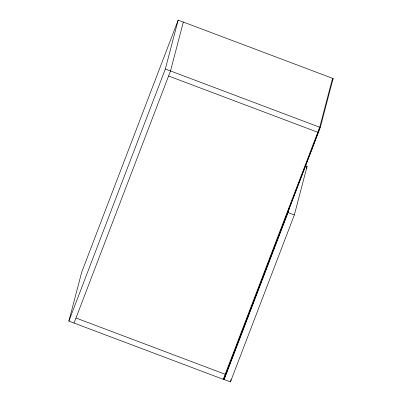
<?xml version="1.0" encoding="UTF-8"?>
<svg xmlns="http://www.w3.org/2000/svg" width="402" height="402" viewBox="0 0 402 402"><rect width="100%" height="100%" fill="white"/><g stroke="black" fill="none" stroke-linecap="round" stroke-linejoin="round"><path stroke-width="0.6" d="M68.878 321.097L81.706 272.189L178.171 20.1L333.122 78.536L320.293 127.449L223.829 379.538L68.878 321.097L165.343 69.008L178.171 20.1M183.337 22.05L170.503 70.958L74.043 323.047M223.829 379.538L224.623 376.518M305.384 165.654L307.108 166.302L294.344 214.959L230.462 381.9L224.15 379.518L225.411 374.714M226.236 372.684L225.758 374.493L75.968 318.002M230.462 381.9L231.09 379.498M286.078 216.512L286.556 214.693M288.008 211.467L288.324 210.256M224.15 379.518L288.028 212.578L289.45 207.176M319.474 128.263L318.364 132.489L168.579 75.998M332.549 78.32L319.721 127.228L223.256 379.322M332.268 80.777L333.122 78.536M318.434 131.946L226.055 373.368L225.482 373.151M306.208 168.644L307.108 166.302M165.343 69.008L320.293 127.449M288.028 212.578L294.344 214.959"/></g></svg>
